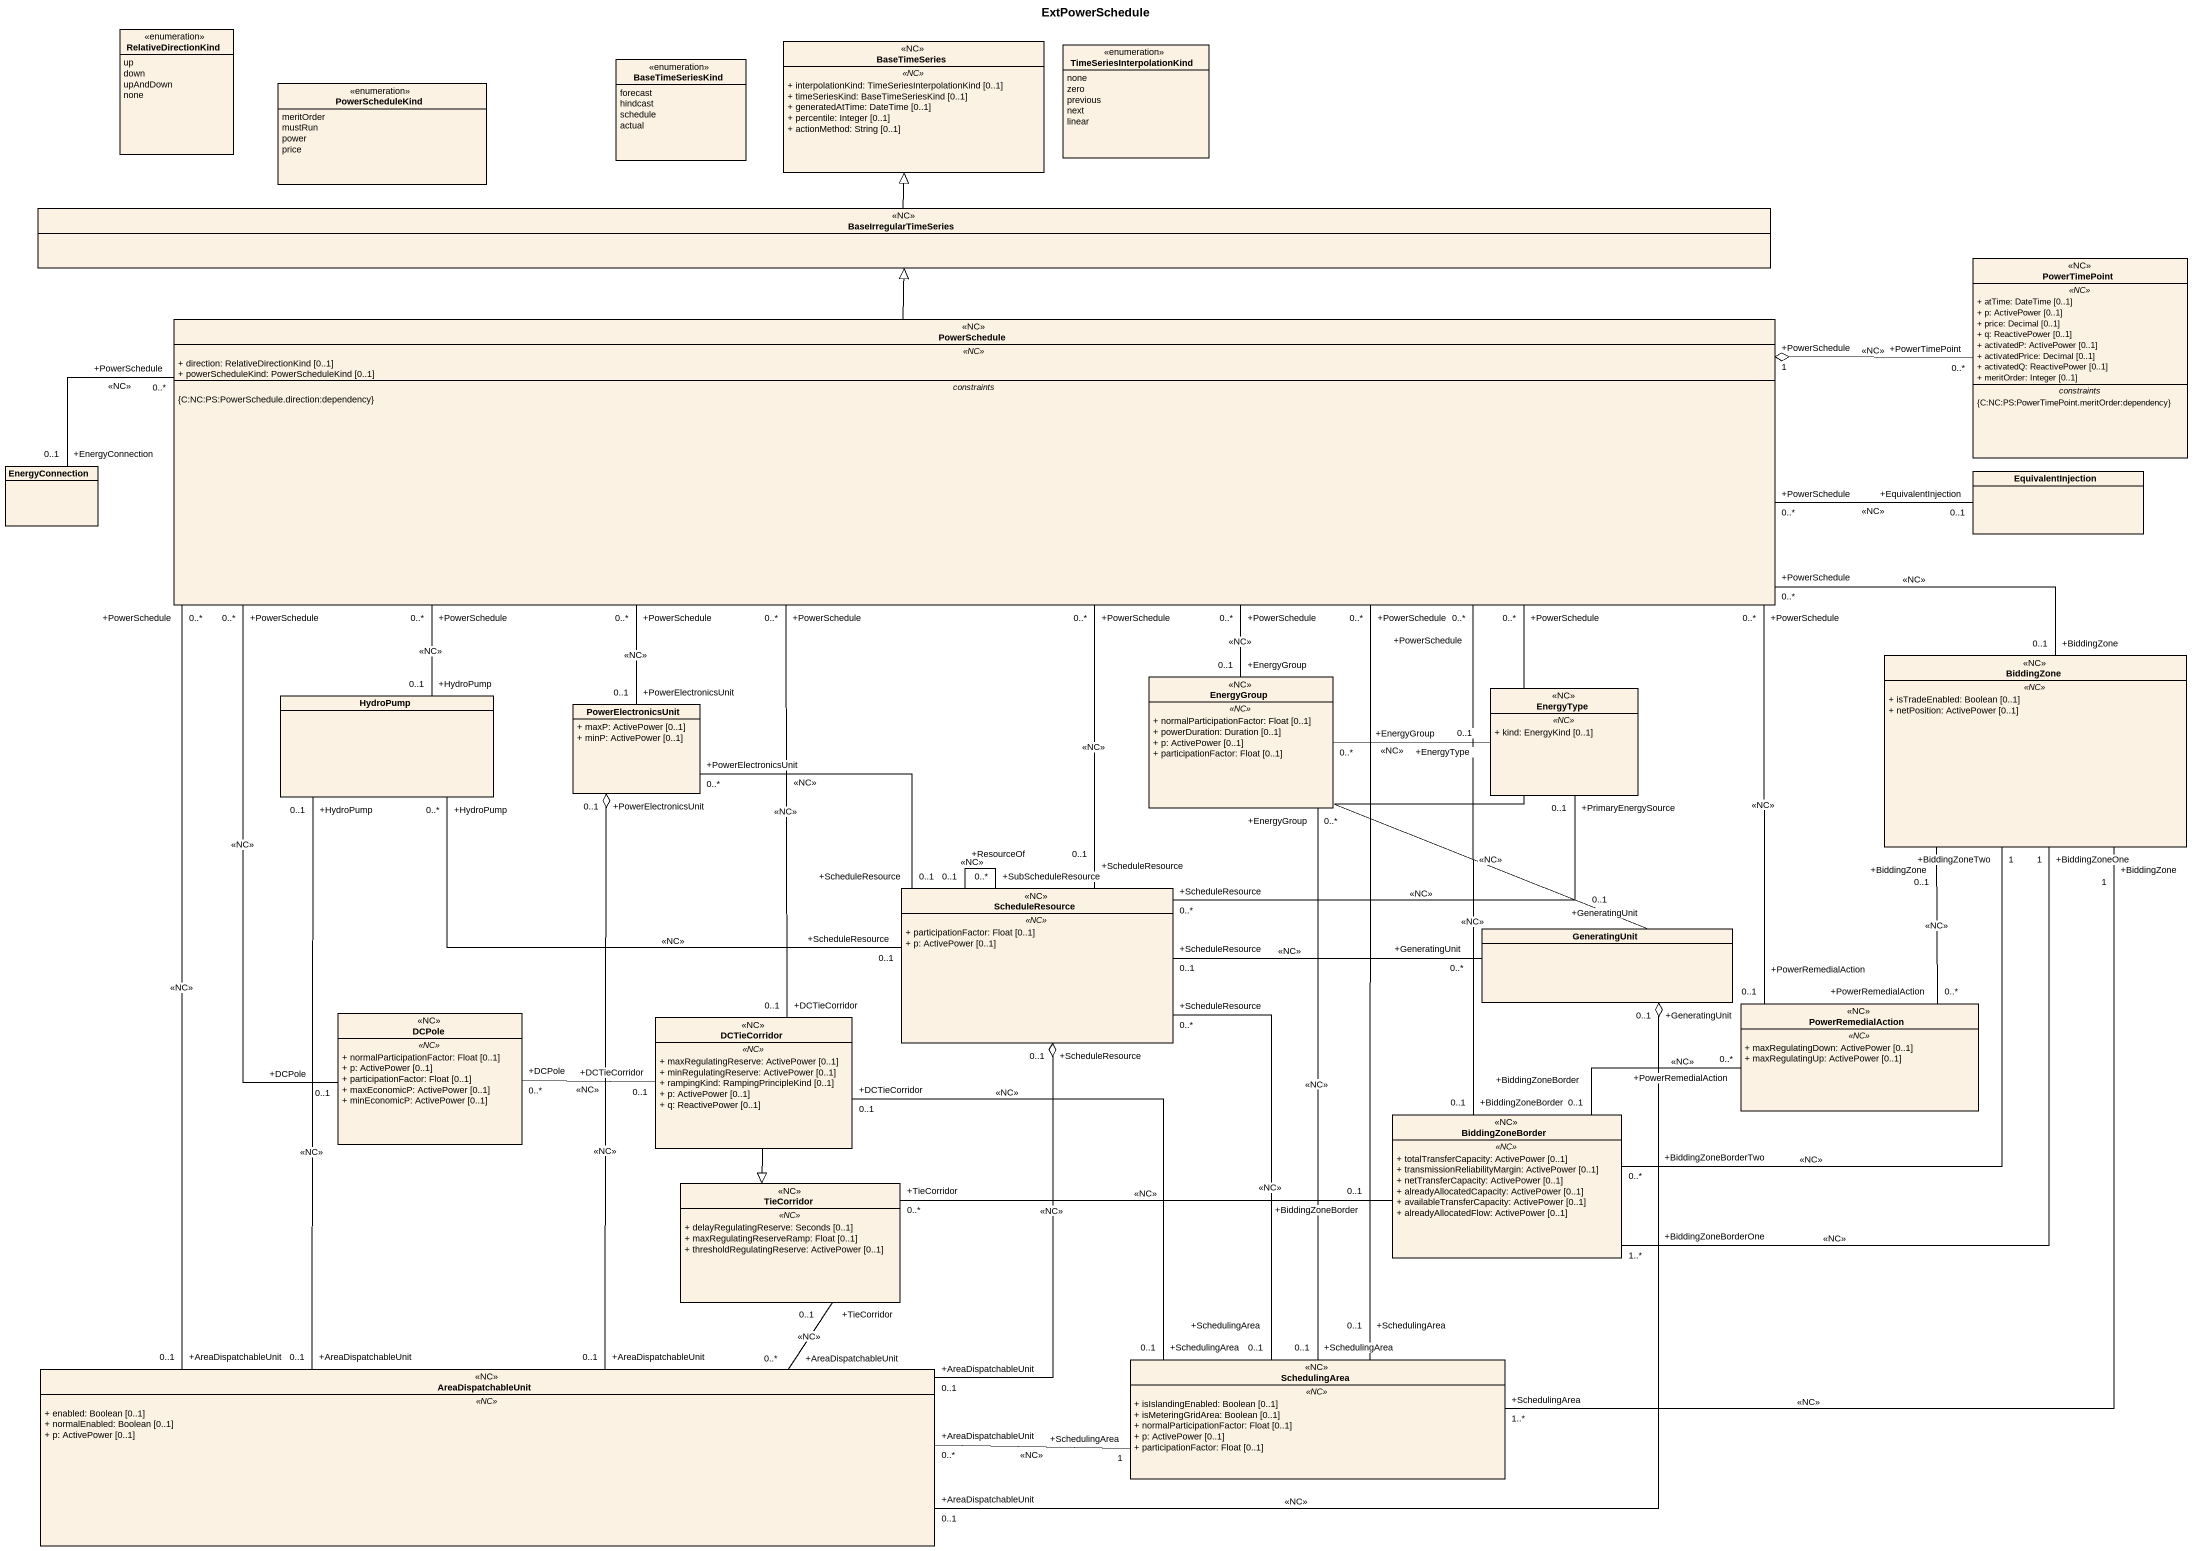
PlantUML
@startuml
title ExtPowerSchedule
hide circle
hide empty members
skinparam classAttributeIconSize 0
enum RelativeDirectionKind {
  up
  down
  upAndDown
  none
}
enum BaseTimeSeriesKind {
  forecast
  hindcast
  schedule
  actual
}
class BaseTimeSeries <<NC>> {
  .. <<NC>> ..
  + interpolationKind: TimeSeriesInterpolationKind [0..1]
  + timeSeriesKind: BaseTimeSeriesKind [0..1]
  + generatedAtTime: DateTime [0..1]
  + percentile: Integer [0..1]
  + actionMethod: String [0..1]
}
enum TimeSeriesInterpolationKind {
  none
  zero
  previous
  next
  linear
}
enum PowerScheduleKind {
  meritOrder
  mustRun
  power
  price
}
class BaseIrregularTimeSeries <<NC>>
class PowerTimePoint <<NC>> {
  .. <<NC>> ..
  + atTime: DateTime [0..1]
  + p: ActivePower [0..1]
  + price: Decimal [0..1]
  + q: ReactivePower [0..1]
  + activatedP: ActivePower [0..1]
  + activatedPrice: Decimal [0..1]
  + activatedQ: ReactivePower [0..1]
  + meritOrder: Integer [0..1]
  -- constraints --
  {C:NC:PS:PowerTimePoint.meritOrder:dependency}
}
class PowerSchedule <<NC>> {
  .. <<NC>> ..
  + direction: RelativeDirectionKind [0..1]
  + powerScheduleKind: PowerScheduleKind [0..1]
  -- constraints --
  {C:NC:PS:PowerSchedule.direction:dependency}
}
class EnergyConnection
class EquivalentInjection
class EnergyGroup <<NC>> {
  .. <<NC>> ..
  + normalParticipationFactor: Float [0..1]
  + powerDuration: Duration [0..1]
  + p: ActivePower [0..1]
  + participationFactor: Float [0..1]
}
class BiddingZone <<NC>> {
  .. <<NC>> ..
  + isTradeEnabled: Boolean [0..1]
  + netPosition: ActivePower [0..1]
}
class HydroPump
class PowerElectronicsUnit {
  + maxP: ActivePower [0..1]
  + minP: ActivePower [0..1]
}
class EnergyType <<NC>> {
  .. <<NC>> ..
  + kind: EnergyKind [0..1]
}
class ScheduleResource <<NC>> {
  .. <<NC>> ..
  + participationFactor: Float [0..1]
  + p: ActivePower [0..1]
}
class GeneratingUnit
class DCPole <<NC>> {
  .. <<NC>> ..
  + normalParticipationFactor: Float [0..1]
  + p: ActivePower [0..1]
  + participationFactor: Float [0..1]
  + maxEconomicP: ActivePower [0..1]
  + minEconomicP: ActivePower [0..1]
}
class DCTieCorridor <<NC>> {
  .. <<NC>> ..
  + maxRegulatingReserve: ActivePower [0..1]
  + minRegulatingReserve: ActivePower [0..1]
  + rampingKind: RampingPrincipleKind [0..1]
  + p: ActivePower [0..1]
  + q: ReactivePower [0..1]
}
class PowerRemedialAction <<NC>> {
  .. <<NC>> ..
  + maxRegulatingDown: ActivePower [0..1]
  + maxRegulatingUp: ActivePower [0..1]
}
class BiddingZoneBorder <<NC>> {
  .. <<NC>> ..
  + totalTransferCapacity: ActivePower [0..1]
  + transmissionReliabilityMargin: ActivePower [0..1]
  + netTransferCapacity: ActivePower [0..1]
  + alreadyAllocatedCapacity: ActivePower [0..1]
  + availableTransferCapacity: ActivePower [0..1]
  + alreadyAllocatedFlow: ActivePower [0..1]
}
class TieCorridor <<NC>> {
  .. <<NC>> ..
  + delayRegulatingReserve: Seconds [0..1]
  + maxRegulatingReserveRamp: Float [0..1]
  + thresholdRegulatingReserve: ActivePower [0..1]
}
class AreaDispatchableUnit <<NC>> {
  .. <<NC>> ..
  + enabled: Boolean [0..1]
  + normalEnabled: Boolean [0..1]
  + p: ActivePower [0..1]
}
class SchedulingArea <<NC>> {
  .. <<NC>> ..
  + isIslandingEnabled: Boolean [0..1]
  + isMeteringGridArea: Boolean [0..1]
  + normalParticipationFactor: Float [0..1]
  + p: ActivePower [0..1]
  + participationFactor: Float [0..1]
}
BaseIrregularTimeSeries -up-|> BaseTimeSeries
PowerTimePoint "+PowerTimePoint\n0..*" -left-o "+PowerSchedule\n1" PowerSchedule : <<NC>>
PowerSchedule -up-|> BaseIrregularTimeSeries
PowerSchedule "+PowerSchedule\n0..*" -left- "+EnergyConnection\n0..1" EnergyConnection : <<NC>>
PowerSchedule "+PowerSchedule\n0..*" -right- "+BiddingZone\n0..1" BiddingZone : <<NC>>
PowerSchedule "+PowerSchedule\n0..*" -left- "+HydroPump\n0..1" HydroPump : <<NC>>
PowerSchedule "+PowerSchedule\n0..*" -- "+PowerElectronicsUnit\n0..1" PowerElectronicsUnit : <<NC>>
PowerSchedule "+PowerSchedule\n0..*" -- "+GeneratingUnit\n0..1" GeneratingUnit : <<NC>>
PowerSchedule "+PowerSchedule\n0..*" -- "+PowerRemedialAction\n0..1" PowerRemedialAction : <<NC>>
EquivalentInjection "+EquivalentInjection\n0..1" -left- "+PowerSchedule\n0..*" PowerSchedule : <<NC>>
EnergyGroup "+EnergyGroup\n0..1" -up- "+PowerSchedule\n0..*" PowerSchedule : <<NC>>
EnergyGroup "+EnergyGroup\n0..*" -right- "+EnergyType\n0..1" EnergyType : <<NC>>
EnergyGroup "+EnergyGroup\n0..*" -- "+SchedulingArea\n0..1" SchedulingArea : <<NC>>
BiddingZone "+BiddingZone\n1" -- "+SchedulingArea\n1..*" SchedulingArea : <<NC>>
EnergyType "+PrimaryEnergySource\n0..1" -left- "+ScheduleResource\n0..*" ScheduleResource : <<NC>>
ScheduleResource "+ScheduleResource\n0..1" -up- "+PowerSchedule\n0..*" PowerSchedule : <<NC>>
ScheduleResource "+ScheduleResource\n0..1" -left- "+HydroPump\n0..*" HydroPump : <<NC>>
ScheduleResource "+ScheduleResource\n0..1" -left- "+PowerElectronicsUnit\n0..*" PowerElectronicsUnit : <<NC>>
ScheduleResource "+SubScheduleResource\n0..*" -- "+ResourceOf\n0..1" ScheduleResource : <<NC>>
ScheduleResource "+ScheduleResource\n0..1" -right- "+GeneratingUnit\n0..*" GeneratingUnit : <<NC>>
ScheduleResource "+ScheduleResource\n0..1" o-- "+AreaDispatchableUnit\n0..1" AreaDispatchableUnit : <<NC>>
ScheduleResource "+ScheduleResource\n0..*" -- "+SchedulingArea\n0..1" SchedulingArea : <<NC>>
DCPole "+DCPole\n0..1" -up- "+PowerSchedule\n0..*" PowerSchedule : <<NC>>
DCPole "+DCPole\n0..*" -right- "+DCTieCorridor\n0..1" DCTieCorridor : <<NC>>
DCTieCorridor "+DCTieCorridor\n0..1" -up- "+PowerSchedule\n0..*" PowerSchedule : <<NC>>
DCTieCorridor --|> TieCorridor
PowerRemedialAction "+PowerRemedialAction\n0..*" -up- "+BiddingZone\n0..1" BiddingZone : <<NC>>
PowerRemedialAction "+PowerRemedialAction\n0..*" -left- "+BiddingZoneBorder\n0..1" BiddingZoneBorder : <<NC>>
BiddingZoneBorder "+BiddingZoneBorder\n0..1" -up- "+PowerSchedule\n0..*" PowerSchedule : <<NC>>
BiddingZoneBorder "+BiddingZoneBorderOne\n1..*" -up- "+BiddingZoneOne\n1" BiddingZone : <<NC>>
BiddingZoneBorder "+BiddingZoneBorderTwo\n0..*" -up- "+BiddingZoneTwo\n1" BiddingZone : <<NC>>
TieCorridor "+TieCorridor\n0..*" -right- "+BiddingZoneBorder\n0..1" BiddingZoneBorder : <<NC>>
TieCorridor "+TieCorridor\n0..1" -- "+AreaDispatchableUnit\n0..*" AreaDispatchableUnit : <<NC>>
AreaDispatchableUnit "+AreaDispatchableUnit\n0..1" -up- "+PowerSchedule\n0..*" PowerSchedule : <<NC>>
AreaDispatchableUnit "+AreaDispatchableUnit\n0..1" -up- "+HydroPump\n0..1" HydroPump : <<NC>>
AreaDispatchableUnit "+AreaDispatchableUnit\n0..1" -up-o "+PowerElectronicsUnit\n0..1" PowerElectronicsUnit : <<NC>>
AreaDispatchableUnit "+AreaDispatchableUnit\n0..1" -right-o "+GeneratingUnit\n0..1" GeneratingUnit : <<NC>>
AreaDispatchableUnit "+AreaDispatchableUnit\n0..*" -right- "+SchedulingArea\n1" SchedulingArea : <<NC>>
SchedulingArea "+SchedulingArea\n0..1" -up- "+PowerSchedule\n0..*" PowerSchedule
SchedulingArea "+SchedulingArea\n0..1" -left- "+DCTieCorridor\n0..1" DCTieCorridor : <<NC>>
@enduml
